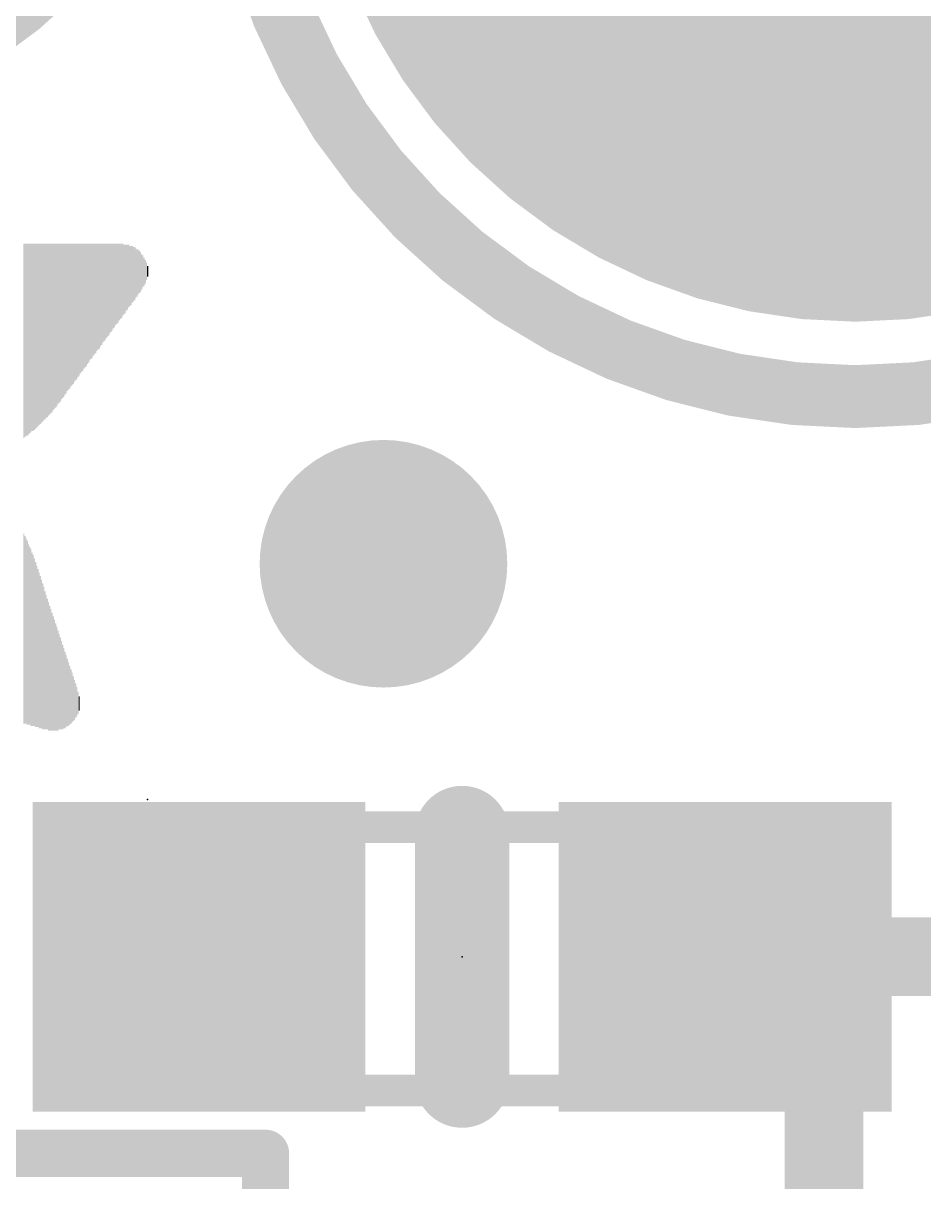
# Model space of a CAD drawing. Extents: x -0.1 to 10.3, y -0.1 to 17.3.
# Drawn here: x 2.392 to 5.302, y 10.068 to 13.812 of the extents above; entities that cross this region are included whole.
import ezdxf

# ---------------------------------------------------------------- set-up
doc = ezdxf.new("R2010")
doc.units = 0
for name, color, linetype in [('1', 12, 'CONTINUOUS'), ('17', 110, 'CONTINUOUS'), ('18', 110, 'CONTINUOUS'), ('21', 40, 'CONTINUOUS'), ('22', 6, 'CONTINUOUS'), ('23', 53, 'CONTINUOUS'), ('51', 253, 'CONTINUOUS')]:
    doc.layers.add(name, color=color, linetype=linetype)

# ---------------------------------------------------------------- blocks, each defined once
blk = doc.blocks.new('RECT')
blk.add_solid([(-0.5, -0.5), (0.5, -0.5), (-0.5, 0.5), (0.5, 0.5)])
blk = doc.blocks.new('ROUNDP')
at = {"const_width": 0.5}
blk.add_lwpolyline([(0, -0.25, 1), (0, 0.25, 1), (0, -0.25)], format="xyb", dxfattribs=at)
blk = doc.blocks.new('ROUNDV')
at = {"const_width": 0.5}
blk.add_lwpolyline([(0, -0.25, 1), (0, 0.25, 1), (0, -0.25)], format="xyb", dxfattribs=at)

msp = doc.modelspace()

# ---------------------------------------------------------------- linework, layer by layer
at = {"layer": '1'}
for points, const_width in [([(4.979, 10.476), (4.66, 10.795)], 0.254), ([(6.008, 10.795), (4.66, 10.795)], 0.254), ([(4.979, 9.07), (4.979, 10.476)], 0.254), ([(1.27, 10.16), (3.048, 10.16)], 0.1524), ([(3.048, 10.16), (3.175, 10.16)], 0.1524), ([(3.175, 10.16), (3.175, 8.382)], 0.1524)]:
    msp.add_lwpolyline(points, dxfattribs=dict(at, const_width=const_width))
for points, const_width in [([(4.7049, 10.8399, 1), (4.6151, 10.7501)], 0.127), ([(4.66, 10.8585, 1), (4.66, 10.7315)], 0.127), ([(5.0425, 10.476, 1), (4.9155, 10.476)], 0.127), ([(4.9341, 10.4311, 1), (5.0239, 10.5209)], 0.127), ([(3.048, 10.1981, 1), (3.048, 10.1219)], 0.0762), ([(3.048, 10.1219, 1), (3.048, 10.1981)], 0.0762), ([(3.2131, 10.16, 1), (3.1369, 10.16)], 0.0762), ([(3.175, 10.1219, 1), (3.175, 10.1981)], 0.0762)]:
    msp.add_lwpolyline(points, format="xyb", dxfattribs=dict(at, const_width=const_width))
at = {"layer": '21'}
for points, const_width in [([(5.08, 12.605, 1), (5.08, 16.605, 1), (5.08, 12.605)], 0.2032), ([(3.8862, 11.195, 1), (3.7338, 11.195)], 0.1524), ([(3.7338, 10.395, 1), (3.8862, 10.395)], 0.1524)]:
    msp.add_lwpolyline(points, format="xyb", dxfattribs=dict(at, const_width=const_width))
at = {"layer": '21', "const_width": 0.3048}
msp.add_lwpolyline([(3.81, 10.395), (3.81, 11.195)], dxfattribs=at)
at = {"layer": '22', "const_width": 0.3048}
msp.add_lwpolyline([(1.778, 13.707, 1), (1.778, 15.503, 1), (1.778, 13.707)], format="xyb", dxfattribs=at)
at = {"layer": '23'}
for p in [(2.794, 11.303), (3.81, 10.795)]:
    msp.add_point(p, dxfattribs=at)
at = {"layer": '51', "const_width": 0.1016}
for points in [[(4.166, 11.214), (3.454, 11.214)], [(4.166, 10.363), (3.454, 10.363)]]:
    msp.add_lwpolyline(points, dxfattribs=at)
at = {"layer": '51', "const_width": 0.0508}
for points in [[(3.454, 11.2394, 1), (3.454, 11.1886)], [(4.166, 11.1886, 1), (4.166, 11.2394)], [(3.454, 10.3884, 1), (3.454, 10.3376)], [(4.166, 10.3376, 1), (4.166, 10.3884)]]:
    msp.add_lwpolyline(points, format="xyb", dxfattribs=at)

# ---------------------------------------------------------------- block references
at = {"layer": '1', "xscale": 1.075, "rotation": 180}
for p in [(2.96, 10.795), (4.66, 10.795)]:
    msp.add_blockref('RECT', p, dxfattribs=at)
at = {"layer": '17', "xscale": 3.516, "yscale": 3.516}
msp.add_blockref('ROUNDP', (5.08, 14.605), dxfattribs=at)
msp.add_blockref('ROUNDP', (5.08, 14.605), dxfattribs=at)
at = {"layer": '18', "xscale": 0.8001, "yscale": 0.8001}
msp.add_blockref('ROUNDV', (3.556, 12.065), dxfattribs=at)
msp.add_blockref('ROUNDV', (3.556, 12.065), dxfattribs=at)
at = {"layer": '21', "rotation": 90}
for p, xscale, yscale in [((2.394, 12.7851), 0.6286, 0.0039), ((2.3978, 12.787), 0.6248, 0.0038), ((2.4016, 12.7889), 0.621, 0.0038), ((2.4054, 12.7889), 0.621, 0.0038), ((2.4092, 12.7908), 0.6172, 0.0038), ((2.413, 12.7927), 0.6134, 0.0038), ((2.4168, 12.7946), 0.6096, 0.0038), ((2.4206, 12.7965), 0.6058, 0.0038), ((2.4244, 12.7965), 0.6058, 0.0038), ((2.4282, 12.7984), 0.602, 0.0038), ((2.4321, 12.8003), 0.5982, 0.0039), ((2.4359, 12.8023), 0.5943, 0.0038), ((2.4397, 12.8041), 0.5905, 0.0038), ((2.4435, 12.8061), 0.5867, 0.0038), ((2.4473, 12.8079), 0.5829, 0.0038), ((2.4511, 12.8099), 0.5791, 0.0038), ((2.4549, 12.8117), 0.5753, 0.0038), ((2.4587, 12.8137), 0.5715, 0.0038), ((2.4625, 12.8155), 0.5677, 0.0038), ((2.4663, 12.8175), 0.5639, 0.0038), ((2.4702, 12.8194), 0.5601, 0.0039), ((2.474, 12.8213), 0.5562, 0.0038), ((2.4778, 12.8232), 0.5524, 0.0038), ((2.4816, 12.8251), 0.5486, 0.0038), ((2.4854, 12.827), 0.5448, 0.0038), ((2.4892, 12.8308), 0.5372, 0.0038), ((2.493, 12.8327), 0.5334, 0.0038), ((2.4968, 12.8346), 0.5296, 0.0038), ((2.5006, 12.8365), 0.5258, 0.0038), ((2.5044, 12.8404), 0.5181, 0.0038), ((2.5083, 12.8422), 0.5143, 0.0039), ((2.5121, 12.8442), 0.5105, 0.0038), ((2.5159, 12.848), 0.5029, 0.0038), ((2.5197, 12.8498), 0.4991, 0.0038), ((2.5235, 12.8518), 0.4953, 0.0038), ((2.5273, 12.8556), 0.4877, 0.0038), ((2.5311, 12.8575), 0.4839, 0.0038), ((2.5349, 12.8613), 0.4762, 0.0038), ((2.5387, 12.8632), 0.4724, 0.0038), ((2.5425, 12.8651), 0.4686, 0.0038), ((2.5464, 12.8689), 0.461, 0.0039), ((2.5502, 12.8708), 0.4572, 0.0038), ((2.554, 12.8727), 0.4534, 0.0038), ((2.5578, 12.8765), 0.4458, 0.0038), ((2.5616, 12.8785), 0.4419, 0.0038), ((2.5654, 12.8803), 0.4381, 0.0038), ((2.5692, 12.8841), 0.4305, 0.0038), ((2.573, 12.8861), 0.4267, 0.0038), ((2.5768, 12.8899), 0.4191, 0.0038), ((2.5806, 12.8918), 0.4153, 0.0038), ((2.5844, 12.8937), 0.4115, 0.0039), ((2.5883, 12.8975), 0.4038, 0.0038), ((2.5921, 12.8994), 0.4, 0.0038), ((2.5959, 12.9013), 0.3962, 0.0038), ((2.5997, 12.9051), 0.3886, 0.0038), ((2.6035, 12.907), 0.3848, 0.0038), ((2.6073, 12.9108), 0.3772, 0.0038), ((2.6111, 12.9127), 0.3734, 0.0038), ((2.6149, 12.9146), 0.3696, 0.0038), ((2.6187, 12.9184), 0.3619, 0.0038), ((2.6225, 12.9204), 0.3581, 0.0039), ((2.6264, 12.9223), 0.3543, 0.0038), ((2.6302, 12.9261), 0.3467, 0.0038), ((2.634, 12.928), 0.3429, 0.0038), ((2.6378, 12.9299), 0.3391, 0.0038), ((2.6416, 12.9337), 0.3315, 0.0038), ((2.6454, 12.9356), 0.3276, 0.0038), ((2.6492, 12.9394), 0.32, 0.0038), ((2.653, 12.9413), 0.3162, 0.0038), ((2.6568, 12.9432), 0.3124, 0.0038), ((2.6606, 12.947), 0.3048, 0.0039), ((2.6645, 12.9489), 0.301, 0.0038), ((2.6683, 12.9508), 0.2972, 0.0038), ((2.6721, 12.9547), 0.2895, 0.0038), ((2.6759, 12.9566), 0.2857, 0.0038), ((2.6797, 12.9585), 0.2819, 0.0038), ((2.6835, 12.9623), 0.2743, 0.0038), ((2.6873, 12.9642), 0.2705, 0.0038), ((2.6911, 12.968), 0.2629, 0.0038), ((2.6949, 12.9699), 0.2591, 0.0038), ((2.6987, 12.9718), 0.2553, 0.0039), ((2.7026, 12.9756), 0.2476, 0.0038), ((2.7064, 12.9775), 0.2438, 0.0038), ((2.7102, 12.9794), 0.24, 0.0038), ((2.714, 12.9832), 0.2324, 0.0038), ((2.7178, 12.9832), 0.2248, 0.0038), ((2.7216, 12.9851), 0.221, 0.0038), ((2.7254, 12.9889), 0.2134, 0.0038), ((2.7292, 12.9909), 0.2095, 0.0038), ((2.733, 12.9947), 0.2019, 0.0038), ((2.7369, 12.9947), 0.1943, 0.0039), ((2.7407, 12.9966), 0.1905, 0.0038), ((2.7445, 13.0004), 0.1829, 0.0038), ((2.7483, 13.0004), 0.1753, 0.0038), ((2.7521, 13.0023), 0.1715, 0.0038), ((2.7559, 13.0042), 0.16, 0.0038), ((2.7597, 13.0042), 0.1524, 0.0038), ((2.7635, 13.008), 0.1448, 0.0038), ((2.7673, 13.008), 0.1372, 0.0038), ((2.7711, 13.008), 0.1295, 0.0038), ((2.775, 13.008), 0.1143, 0.0039), ((2.7788, 13.0099), 0.1029, 0.0038), ((2.7826, 13.008), 0.0914, 0.0038), ((2.7864, 13.008), 0.0762, 0.0038), ((2.7902, 13.0099), 0.0572, 0.0038), ((2.794, 13.0099), 0.0343, 0.0038), ((2.394, 11.8555), 0.6135, 0.0039), ((2.3978, 11.8516), 0.6058, 0.0038), ((2.4016, 11.8478), 0.5982, 0.0038), ((2.4054, 11.8421), 0.5944, 0.0038), ((2.4092, 11.8364), 0.583, 0.0038), ((2.413, 11.8326), 0.5753, 0.0038), ((2.4168, 11.8269), 0.5715, 0.0038), ((2.4206, 11.8212), 0.5601, 0.0038), ((2.4244, 11.8174), 0.5525, 0.0038), ((2.4282, 11.8116), 0.541, 0.0038), ((2.4321, 11.804), 0.5334, 0.0039), ((2.4359, 11.7983), 0.522, 0.0038), ((2.4397, 11.7926), 0.5106, 0.0038), ((2.4435, 11.785), 0.5029, 0.0038), ((2.4473, 11.7793), 0.4915, 0.0038), ((2.4511, 11.7736), 0.4801, 0.0038), ((2.4549, 11.7659), 0.4724, 0.0038), ((2.4587, 11.7602), 0.461, 0.0038), ((2.4625, 11.7526), 0.4458, 0.0038), ((2.4663, 11.7469), 0.4343, 0.0038), ((2.4702, 11.7412), 0.4229, 0.0039), ((2.474, 11.7336), 0.4153, 0.0038), ((2.4778, 11.7278), 0.4038, 0.0038), ((2.4816, 11.7221), 0.3924, 0.0038), ((2.4854, 11.7164), 0.381, 0.0038), ((2.4892, 11.7107), 0.3696, 0.0038), ((2.493, 11.705), 0.3581, 0.0038), ((2.4968, 11.6993), 0.3467, 0.0038), ((2.5006, 11.6936), 0.3353, 0.0038), ((2.5044, 11.6878), 0.3238, 0.0038), ((2.5083, 11.684), 0.3086, 0.0039), ((2.5121, 11.6783), 0.2972, 0.0038), ((2.5159, 11.6726), 0.2857, 0.0038), ((2.5197, 11.6669), 0.2743, 0.0038), ((2.5235, 11.6631), 0.2591, 0.0038), ((2.5273, 11.6574), 0.2477, 0.0038), ((2.5311, 11.6535), 0.2324, 0.0038), ((2.5349, 11.6497), 0.2172, 0.0038), ((2.5387, 11.644), 0.2058, 0.0038), ((2.5425, 11.6402), 0.1905, 0.0038), ((2.5464, 11.6364), 0.1753, 0.0039), ((2.5502, 11.6326), 0.16, 0.0038), ((2.554, 11.6288), 0.1447, 0.0038), ((2.5578, 11.625), 0.1295, 0.0038), ((2.5616, 11.6231), 0.1105, 0.0038), ((2.5654, 11.6193), 0.0953, 0.0038), ((2.5692, 11.6154), 0.0724, 0.0038), ((2.573, 11.6136), 0.0457, 0.0038)]:
    msp.add_blockref('RECT', p, dxfattribs=dict(at, xscale=xscale, yscale=yscale))
at = {"layer": '51', "xscale": 0.5001, "yscale": 0.95, "rotation": 180}
for p in [(3.2298, 10.7899), (4.3982, 10.7899)]:
    msp.add_blockref('RECT', p, dxfattribs=at)

doc.saveas('drawing.dxf')
